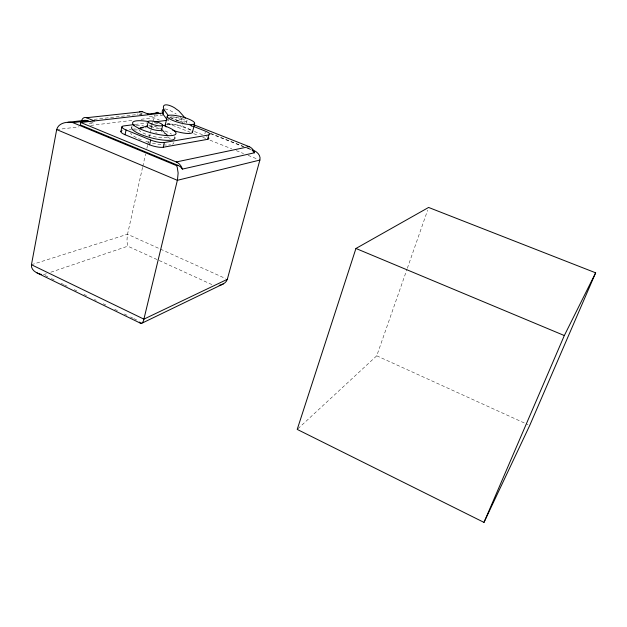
<?xml version="1.0" encoding="UTF-8"?>
<svg xmlns="http://www.w3.org/2000/svg" width="627" height="627" viewBox="0 0 627 627"><rect width="100%" height="100%" fill="white"/><g stroke="black" fill="none" stroke-linecap="round" stroke-linejoin="round"><path stroke-width="0.47" stroke-dasharray="3.13 2.35" d="M142.564 167.401L127.344 235.007L126.913 241.176L127.806 246.184L212.263 284.752M142.784 166.445L145.574 154.03M146.867 148.301L147.51 145.44M147.729 144.484L148.591 140.667M149.445 136.843L150.096 133.982M150.308 133.026L150.958 130.165M151.17 129.209L152.674 122.524M152.894 121.567L154.508 115.188M169.204 117.845L168.381 121.387A14.139 3.237 14.6 0 1 169.917 121.332M166.727 124.577L169.596 124.177L170.199 121.591M190.859 130.095L181.806 126.489L182.214 124.773M186.454 122.994L187.089 120.368A14.162 3.174 14.6 0 0 170.129 116.92M204.872 133.77L205.303 132.046M297.935 428.735L376.741 355.799L407.025 269.187M407.346 268.262L427.638 210.217M43.435 274.712L47.143 273.458M50.858 272.204L127.806 246.184M31.444 264.727L127.508 234.239L159.587 248.731M129.397 129.703L131.309 129.436M132.266 129.303L136.098 128.778M149.5 126.936L155.237 126.152M135.181 124.444L146.671 122.963M56.689 129.57L79.01 126.85M90.664 125.431L132.399 120.353M141.13 119.287L153.748 117.751L159.195 119.922M88.995 123.856L93.831 123.276L91.315 122.241M163.365 115.015L149.054 116.716L147.494 116.089M94.222 119.373L136.717 114.592M142.29 113.887L140.432 114.09L142.337 113.879M164.846 108.839L169.541 110.203L175.317 113.409A57.331 12.72 13.9 0 1 176.226 114.012M246.881 148.082L250.745 149.563M173.828 116.881L189.252 122.978M190.992 125.439L192.81 126.152M169.776 117.265L182.441 122.281M190.584 125.502L192.395 126.215M210.523 133.394L244.201 146.726M247.837 148.168L250.565 149.25M170.63 117.884L179.706 121.481M189.691 125.439L192.411 126.513M210.57 133.7L243.245 146.647M194.488 131.537L202.639 134.781M167.354 123.174L190.036 132.219M193.665 133.661L198.195 135.471M202.733 137.282L206.361 138.724M209.99 140.174L231.755 148.85M236.293 150.66L243.55 153.552M248.08 155.363L257.156 158.976M160.473 249.131L225.524 278.513M376.741 355.799L527.958 424.628M45.199 275.567L47.832 276.852M51.351 278.56L55.748 280.692M61.023 283.255L63.656 284.533M64.534 284.964L67.175 286.241M74.205 289.658L76.847 290.944M83.877 294.353L86.518 295.638M94.426 299.479L96.182 300.333M103.22 303.75L105.853 305.028M114.647 309.299L118.166 311.008M124.318 313.994L126.952 315.279M130.471 316.988L133.112 318.265M133.99 318.696L136.623 319.974M180.2 117.382L184.283 122.539M173.851 142.494A22.282 5.478 14 0 1 172.535 144.155M170.473 144.759A22.282 5.478 14 0 1 168.624 144.978M166.414 145.041A22.282 5.478 14 0 1 151.961 143.042M148.811 142.235A22.282 5.478 14 0 1 144.234 140.848M141.388 139.821A22.282 5.478 14 0 1 130.643 133.018M134.421 130.087A22.282 5.478 14 0 1 137.423 129.883M155.661 132.712A22.282 5.478 14 0 1 157.142 133.136M167.574 137.094A22.282 5.478 14 0 1 170.419 138.685M149.03 125.604A7.453 1.763 14.1 0 1 160.528 128.582M154.712 122.837A22.368 5.282 14.1 0 1 159.219 124.052M167.158 137.101A14.883 3.59 14.1 0 1 152.533 136.278A14.883 3.59 14.1 0 1 139.092 130.11M145.19 127.814A14.883 3.59 14.1 0 1 146.412 127.908M161.249 131.56A14.883 3.59 14.1 0 1 162.283 131.999M176.477 120.353A9.193 2.077 14.6 0 1 182.825 122.202M169.596 124.177A9.178 2.116 14.5 0 1 181.806 126.489M122.296 130.69A10.071 2.484 13.7 0 1 122.696 130.62M206.495 136.427A9.225 2.163 14.8 0 1 206.926 136.662M137.681 114.482A4.514 3.707 78.4 0 1 137.909 113.73M250.51 149.516A9.013 7.908 76.1 0 1 251.639 150.072M138.896 114.475A8.997 7.399 77.9 0 1 142.823 114.279M136.349 125.376A22.329 5.384 14.1 0 1 143.418 125.58M150.652 126.725A22.329 5.384 14.1 0 1 159.642 129.044M165.105 130.988A22.329 5.384 14.1 0 1 171.484 134.131M166.641 124.217A14.123 3.268 14.5 0 1 179.189 125.439A14.123 3.268 14.5 0 1 191.345 130.416"/><path stroke-width="0.94" d="M139.609 322.035C140.667 325.217 143.74 322.106 143.881 319.229L177.48 179.8L178.131 172.989L177.206 167.064L176.493 165.599L72.771 122.594C66.893 121.458 58.436 122.884 56.689 129.57L31.444 264.727C30.739 269.837 36.147 273.121 40.449 274.164M162.887 113.048L80.758 122.5L80.295 124.891L177.856 165.301A10.447 8.778 74 0 1 182.379 169.102L254.491 152.776A9.021 7.908 76.4 0 0 249.154 146.64L193.79 124.765M81.51 121.607L81.667 120.784A4.961 3.942 77.1 0 1 86.479 117.735L142.235 111.684L149.532 114.584M120.886 131.607L121.889 126.897M208.446 137.775A9.225 2.163 14.8 0 1 207.608 139.335L163.286 147.235A10.118 2.547 14 0 1 149.579 144.79L125.039 134.719L126.066 129.977A10.087 2.437 13.7 0 1 123.699 125.933L134.225 124.569M147.18 126.239L148.207 121.693M149.579 144.79L150.66 140.025L126.066 129.977M167.291 119.914L162.926 114.036L163.921 109.701C160.528 100.822 173.264 106.206 176.312 109.153A57.441 12.485 13.9 0 1 178.875 110.948L185.326 118.182M161.641 129.781L162.714 125.141M163.286 147.235L164.384 142.501L208.697 134.977L207.608 139.335M165.183 125.157L167.221 116.544M192.52 132.211L194.558 123.644A14.17 3.151 14.6 0 0 175.74 115.54A14.17 3.151 14.6 0 0 172.543 120.329A14.17 3.151 14.6 0 0 194.558 123.644M219.184 285.371C222.554 284.705 226.253 282.832 227.311 279.321L259.876 160.065C261.145 155.245 256.647 151.146 252.367 149.978M355.948 248.472L297.214 429.401L483.981 522.393L529.737 425.435L595.65 272.816L428.602 207.451L355.948 248.472L564.324 335.539L595.65 272.816M483.981 522.393L564.324 335.539M162.691 109.6L162.221 111.347L162.926 114.036M155.927 112.758L157.205 112.272L160.692 113.949M141.929 323.203L223.416 283.843M227.311 279.321L143.904 319.143L31.444 264.727M140.087 128.167L147.8 125.784M259.876 160.065L177.363 180.31L56.689 129.57M176.493 165.599L177.856 165.301M80.758 122.5L176.281 161.962L249.154 146.64M154.328 121.967L166.774 120.353M68.014 122.273L84.598 120.368M72.771 122.594L87.968 120.862L90.484 121.897M147.431 114.09L158.012 112.891M81.667 120.784L84.567 120.462M41.68 274.446L41.006 274.297M193.719 126.513L205.515 131.184A9.24 2.124 14.9 0 1 208.697 134.977M86.479 117.735L94.301 120.94M140.761 323.352L37.024 272.902M161.194 129.076L164.188 132.031M163.921 109.701L168.31 115.501M161.366 129.248A7.453 1.763 14.1 0 1 154.038 129.82A7.453 1.763 14.1 0 1 147.674 125.831M162.111 124.961A22.368 5.282 14.1 0 1 171.155 135.604A22.368 5.282 14.1 0 1 136.043 126.811A22.368 5.282 14.1 0 1 148.701 121.599M138.959 128.943A14.883 3.59 14.1 0 1 143.05 127.759M164.235 132.932A14.883 3.59 14.1 0 1 167.683 135.753M164.384 142.501A10.134 2.5 14.1 0 1 150.66 140.025M125.039 134.719A10.071 2.484 13.7 0 1 121.379 130.996M139.398 111.904A4.514 3.707 78.4 0 1 142.235 111.684M176.281 161.962A10.455 8.77 74.3 0 1 182.379 169.102M252.705 150.817A9.013 7.908 76.1 0 1 254.491 152.776M81.847 121.372A9.891 7.861 76.7 0 1 87.968 120.862M174.69 137.062A22.329 5.384 14.1 0 1 152.894 138.285A22.329 5.384 14.1 0 1 131.889 126.811M133.849 125.776A22.329 5.384 14.1 0 1 134.593 125.604M192.144 131.192A14.123 3.268 14.5 0 1 187.395 133.457A14.123 3.268 14.5 0 1 172.77 130.267M166.21 126.944A14.123 3.268 14.5 0 1 165.63 124.608M151.358 123.919A7.469 1.724 14.2 0 0 162.691 125.29A7.469 1.724 14.2 0 0 152.322 121.074A7.469 1.724 14.2 0 0 151.358 123.919"/></g></svg>
